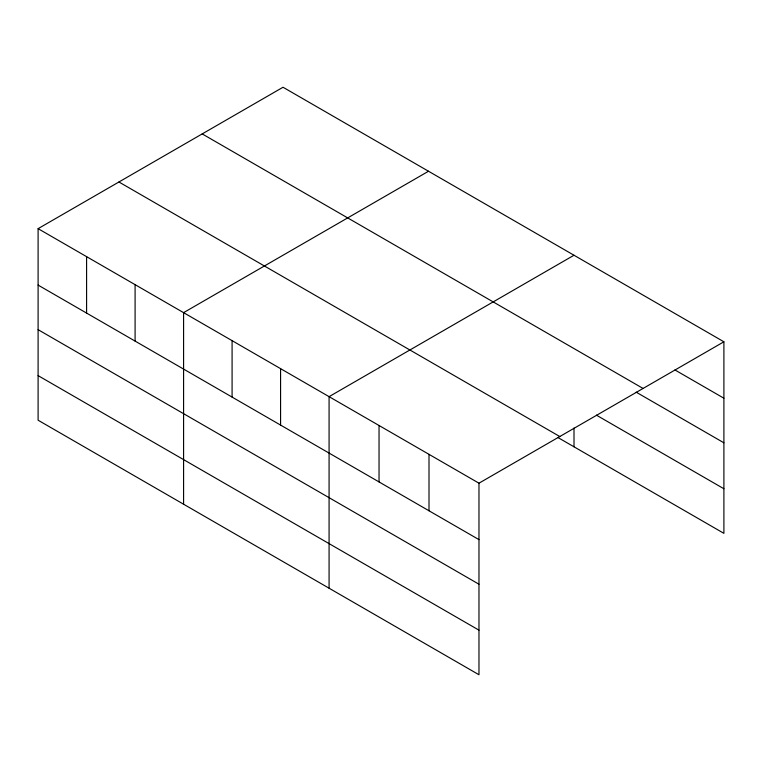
<?xml version="1.0" encoding="UTF-8"?>
<svg xmlns="http://www.w3.org/2000/svg" width="762" height="762" viewBox="0 0 762 762"><rect width="100%" height="100%" fill="white"/><g stroke="black" fill="none" stroke-linecap="round" stroke-linejoin="round"><path stroke-width="1.14" d="M38.1 228.657L478.974 483.194L478.974 674.751L38.1 420.214L38.1 228.657L283.026 87.249L723.9 341.786L723.9 533.343L557.841 437.474M428.52 171.24L183.585 312.649L183.585 504.215M574.005 255.241L329.079 396.65L329.079 588.207M478.974 483.194L723.9 341.786M674.951 369.961L723.9 398.221M202.206 133.912L643.071 388.449M636.203 392.182L723.9 442.808M596.436 415.166L723.9 488.756M118.929 181.994L559.794 436.531M38.1 285.093L478.974 539.629M38.1 329.679L478.974 584.216M38.1 375.628L478.974 630.164M574.005 428.025L574.005 446.799M429.006 454.343L429.006 510.778M379.038 425.501L379.038 481.936M280.578 368.646L280.578 425.082M232.086 340.652L232.086 397.088M135.093 284.655L135.093 341.09M86.592 256.651L86.592 313.087"/></g></svg>
